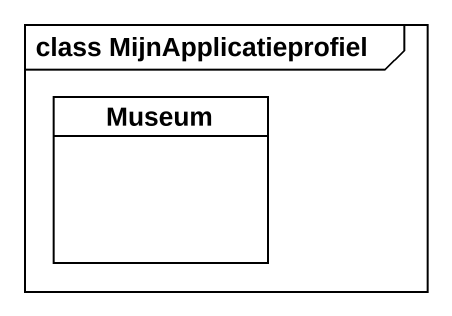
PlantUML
@startuml
mainframe class MijnApplicatieprofiel
hide circle
hide empty members
class Museum
@enduml
